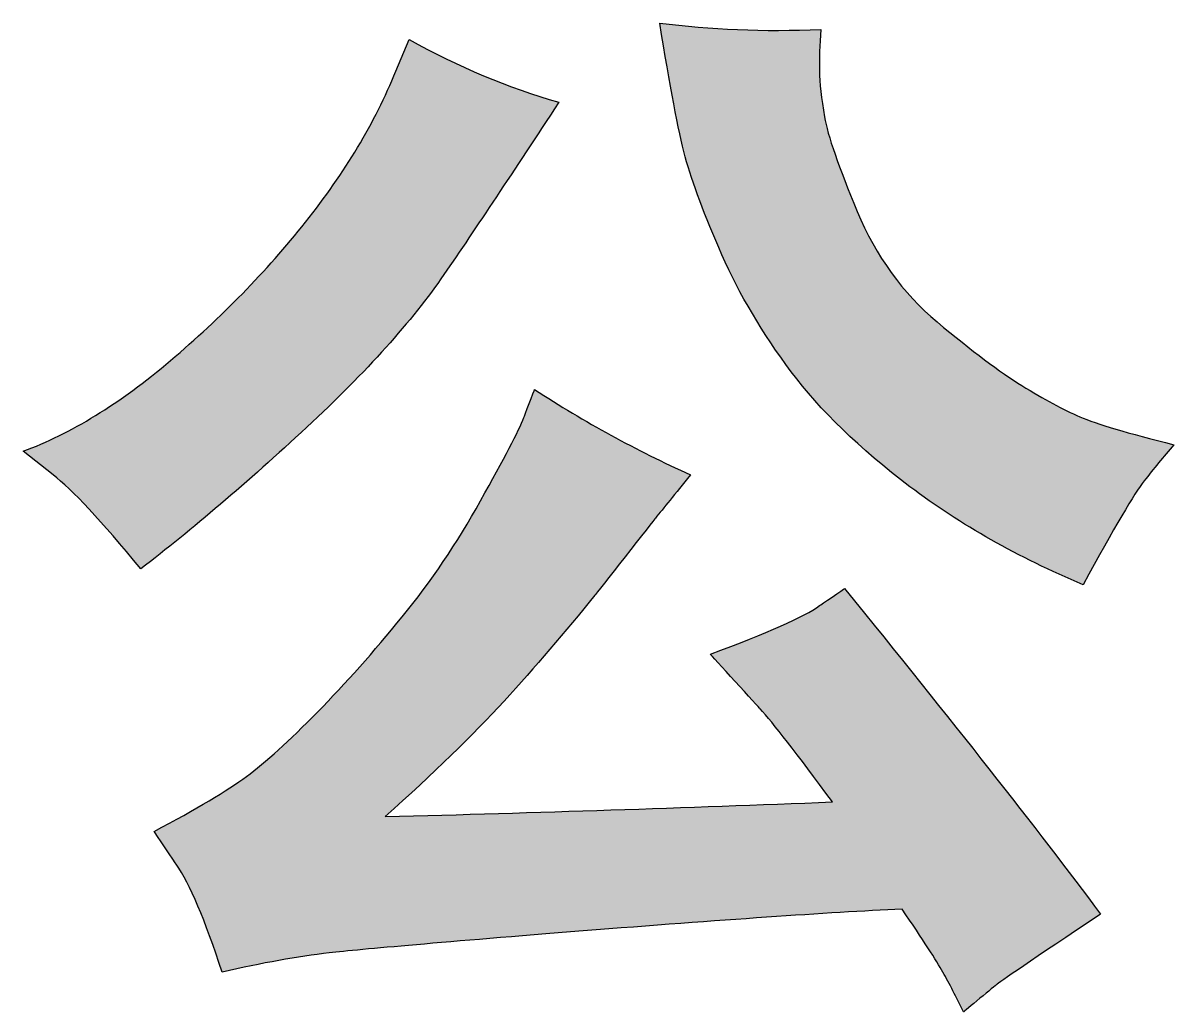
# Model space of a CAD drawing. Header units: millimetres. Extents: x 189 to 1029, y 82 to 676.
# Drawn here: x 1002.08 to 1009.29, y 107.54 to 113.72 of the extents above; entities that cross this region are included whole.
import ezdxf
from ezdxf.enums import TextEntityAlignment as Align

# ---------------------------------------------------------------- set-up
doc = ezdxf.new("R2010")
doc.units = ezdxf.units.MM
doc.header["$LTSCALE"] = 2
doc.layers.add('1粗实线', color=7, linetype='Continuous', lineweight=35)
doc.layers.add('5标注层', color=3, linetype='Continuous', lineweight=18)
doc.layers.add('6文本', color=2, linetype='Continuous')
doc.layers.add('图框层', color=7, linetype='Continuous')
doc.styles.add('文字', font='isocp.shx', dxfattribs={"bigfont": 'gbcbig.shx'})

# ---------------------------------------------------------------- blocks, each defined once
blk = doc.blocks.new('LOGO')
at = {"layer": '6文本'}
h = blk.add_hatch(color=2, dxfattribs=at)
h.dxf.hatch_style = 1
edge = h.paths.add_edge_path()
edge.add_spline(control_points=[(-7.4232, 10.3546), (-7.5463, 10.2005), (-7.687, 10.0559), (-7.8458, 9.9218), (-7.8458, 9.9218)], knot_values=[0.3, 0.3, 0.3, 0.3, 0.4, 0.4, 0.4, 0.4, 0.4], degree=3, periodic=0)
edge.add_spline(control_points=[(-7.8458, 9.9218), (-8.0047, 9.7867), (-8.1591, 9.6921), (-8.3078, 9.6377), (-8.3078, 9.6377)], knot_values=[0.2, 0.2, 0.2, 0.2, 0.3, 0.3, 0.3, 0.3, 0.3], degree=3, periodic=0)
edge.add_spline(control_points=[(-8.3078, 9.6377), (-8.3078, 9.6377), (-8.2139, 9.5638), (-8.2139, 9.5638), (-8.2139, 9.5638)], knot_values=[0.1, 0.1, 0.1, 0.1, 0.2, 0.2, 0.2, 0.2, 0.2], degree=3, periodic=0)
edge.add_spline(control_points=[(-8.2139, 9.5638), (-8.1544, 9.5183), (-8.0627, 9.4201), (-7.9392, 9.2695)], knot_values=[0, 0, 0, 0, 0.1, 0.1, 0.1, 0.1], degree=3, periodic=0)
edge.add_spline(control_points=[(-7.9392, 9.2695), (-7.7795, 9.3918), (-7.6066, 9.5391), (-7.4195, 9.7127), (-7.4195, 9.7127)], knot_values=[0.9, 0.9, 0.9, 0.9, 1, 1, 1, 1, 1], degree=3, periodic=0)
edge.add_spline(control_points=[(-7.4195, 9.7127), (-7.2325, 9.8858), (-7.0893, 10.0457), (-6.99, 10.1903), (-6.99, 10.1903)], knot_values=[0.8, 0.8, 0.8, 0.8, 0.9, 0.9, 0.9, 0.9, 0.9], degree=3, periodic=0)
edge.add_spline(control_points=[(-6.99, 10.1903), (-6.8905, 10.3351), (-6.7714, 10.5145), (-6.6305, 10.7295), (-6.6305, 10.7295)], knot_values=[0.7, 0.7, 0.7, 0.7, 0.8, 0.8, 0.8, 0.8, 0.8], degree=3, periodic=0)
edge.add_spline(control_points=[(-6.6305, 10.7295), (-6.7882, 10.7751), (-6.9449, 10.8406), (-7.0992, 10.9262), (-7.0992, 10.9262)], knot_values=[0.6, 0.6, 0.6, 0.6, 0.7, 0.7, 0.7, 0.7, 0.7], degree=3, periodic=0)
edge.add_spline(control_points=[(-7.0992, 10.9262), (-7.0992, 10.9262), (-7.1405, 10.8271), (-7.1405, 10.8271), (-7.1405, 10.8271)], knot_values=[0.5, 0.5, 0.5, 0.5, 0.6, 0.6, 0.6, 0.6, 0.6], degree=3, periodic=0)
edge.add_spline(control_points=[(-7.1405, 10.8271), (-7.2062, 10.6664), (-7.3, 10.5086), (-7.4232, 10.3546), (-7.4232, 10.3546)], knot_values=[0.4, 0.4, 0.4, 0.4, 0.5, 0.5, 0.5, 0.5, 0.5], degree=3, periodic=0)
edge = h.paths.add_edge_path()
edge.add_spline(control_points=[(-6.1195, 10.2519), (-6.0649, 10.1289), (-5.9926, 10.007), (-5.9028, 9.8864), (-5.9028, 9.8864)], knot_values=[0.8125, 0.8125, 0.8125, 0.8125, 0.875, 0.875, 0.875, 0.875, 0.875], degree=3, periodic=0)
edge.add_spline(control_points=[(-5.9028, 9.8864), (-5.8132, 9.7664), (-5.6891, 9.6462), (-5.531, 9.5268), (-5.531, 9.5268)], knot_values=[0.75, 0.75, 0.75, 0.75, 0.8125, 0.8125, 0.8125, 0.8125, 0.8125], degree=3, periodic=0)
edge.add_spline(control_points=[(-5.531, 9.5268), (-5.373, 9.4074), (-5.1917, 9.3056), (-4.9886, 9.2198), (-4.9886, 9.2198)], knot_values=[0.6875, 0.6875, 0.6875, 0.6875, 0.75, 0.75, 0.75, 0.75, 0.75], degree=3, periodic=0)
edge.add_spline(control_points=[(-4.9886, 9.2198), (-4.8914, 9.399), (-4.8278, 9.5072), (-4.7977, 9.5447), (-4.7977, 9.5447)], knot_values=[0.625, 0.625, 0.625, 0.625, 0.6875, 0.6875, 0.6875, 0.6875, 0.6875], degree=3, periodic=0)
edge.add_spline(control_points=[(-4.7977, 9.5447), (-4.7682, 9.5827), (-4.7377, 9.6202), (-4.7043, 9.6582), (-4.7043, 9.6582)], knot_values=[0.5625, 0.5625, 0.5625, 0.5625, 0.625, 0.625, 0.625, 0.625, 0.625], degree=3, periodic=0)
edge.add_spline(control_points=[(-4.7043, 9.6582), (-4.8488, 9.6938), (-4.947, 9.7226), (-4.999, 9.7453), (-4.999, 9.7453)], knot_values=[0.5, 0.5, 0.5, 0.5, 0.5625, 0.5625, 0.5625, 0.5625, 0.5625], degree=3, periodic=0)
edge.add_spline(control_points=[(-4.999, 9.7453), (-5.051, 9.7679), (-5.1118, 9.8007), (-5.1805, 9.8429), (-5.1805, 9.8429)], knot_values=[0.4375, 0.4375, 0.4375, 0.4375, 0.5, 0.5, 0.5, 0.5, 0.5], degree=3, periodic=0)
edge.add_spline(control_points=[(-5.1805, 9.8429), (-5.2486, 9.8849), (-5.337, 9.9511), (-5.4456, 10.0421), (-5.4456, 10.0421)], knot_values=[0.375, 0.375, 0.375, 0.375, 0.4375, 0.4375, 0.4375, 0.4375, 0.4375], degree=3, periodic=0)
edge.add_spline(control_points=[(-5.4456, 10.0421), (-5.554, 10.1328), (-5.6375, 10.2483), (-5.6961, 10.3878), (-5.6961, 10.3878)], knot_values=[0.3125, 0.3125, 0.3125, 0.3125, 0.375, 0.375, 0.375, 0.375, 0.375], degree=3, periodic=0)
edge.add_spline(control_points=[(-5.6961, 10.3878), (-5.7541, 10.5281), (-5.7887, 10.6264), (-5.7986, 10.684), (-5.7986, 10.684)], knot_values=[0.25, 0.25, 0.25, 0.25, 0.3125, 0.3125, 0.3125, 0.3125, 0.3125], degree=3, periodic=0)
edge.add_spline(control_points=[(-5.7986, 10.684), (-5.8085, 10.7416), (-5.8137, 10.7895), (-5.8146, 10.8277), (-5.8146, 10.8277)], knot_values=[0.1875, 0.1875, 0.1875, 0.1875, 0.25, 0.25, 0.25, 0.25, 0.25], degree=3, periodic=0)
edge.add_spline(control_points=[(-5.8146, 10.8277), (-5.815, 10.866), (-5.8137, 10.909), (-5.8095, 10.9573), (-5.8095, 10.9573)], knot_values=[0.125, 0.125, 0.125, 0.125, 0.1875, 0.1875, 0.1875, 0.1875, 0.1875], degree=3, periodic=0)
edge.add_spline(control_points=[(-5.8095, 10.9573), (-5.9892, 10.95), (-6.1573, 10.9573), (-6.3142, 10.9776), (-6.3142, 10.9776)], knot_values=[0.0625, 0.0625, 0.0625, 0.0625, 0.125, 0.125, 0.125, 0.125, 0.125], degree=3, periodic=0)
edge.add_spline(control_points=[(-6.3142, 10.9776), (-6.2827, 10.7802), (-6.2558, 10.6402), (-6.2347, 10.5592), (-6.2347, 10.5592)], knot_values=[0.9375, 0.9375, 0.9375, 0.9375, 1, 1, 1, 1, 1], degree=3, periodic=0)
edge.add_spline(control_points=[(-6.2347, 10.5592), (-6.2126, 10.4774), (-6.1739, 10.3756), (-6.1195, 10.2519), (-6.1195, 10.2519)], knot_values=[0.875, 0.875, 0.875, 0.875, 0.9375, 0.9375, 0.9375, 0.9375, 0.9375], degree=3, periodic=0)
edge = h.paths.add_edge_path()
edge.add_spline(control_points=[(-6.5174, 9.187), (-6.5174, 9.187), (-6.3277, 9.4285), (-6.3277, 9.4285), (-6.3277, 9.4285)], knot_values=[0.296296, 0.296296, 0.296296, 0.296296, 0.333333, 0.333333, 0.333333, 0.333333, 0.333333], degree=3, periodic=0)
edge.add_spline(control_points=[(-6.3277, 9.4285), (-6.3036, 9.4583), (-6.2665, 9.5033), (-6.218, 9.5638), (-6.218, 9.5638)], knot_values=[0.259259, 0.259259, 0.259259, 0.259259, 0.296296, 0.296296, 0.296296, 0.296296, 0.296296], degree=3, periodic=0)
edge.add_spline(control_points=[(-6.218, 9.5638), (-6.3877, 9.6405), (-6.5503, 9.7292), (-6.706, 9.8307), (-6.706, 9.8307)], knot_values=[0.222222, 0.222222, 0.222222, 0.222222, 0.259259, 0.259259, 0.259259, 0.259259, 0.259259], degree=3, periodic=0)
edge.add_spline(control_points=[(-6.706, 9.8307), (-6.706, 9.8307), (-6.7397, 9.7437), (-6.7397, 9.7437), (-6.7397, 9.7437)], knot_values=[0.185185, 0.185185, 0.185185, 0.185185, 0.222222, 0.222222, 0.222222, 0.222222, 0.222222], degree=3, periodic=0)
edge.add_spline(control_points=[(-6.7397, 9.7437), (-6.7557, 9.7022), (-6.8009, 9.6156), (-6.8751, 9.4827), (-6.8751, 9.4827)], knot_values=[0.148148, 0.148148, 0.148148, 0.148148, 0.185185, 0.185185, 0.185185, 0.185185, 0.185185], degree=3, periodic=0)
edge.add_spline(control_points=[(-6.8751, 9.4827), (-6.9493, 9.3497), (-7.0305, 9.2288), (-7.1207, 9.1197), (-7.1207, 9.1197)], knot_values=[0.111111, 0.111111, 0.111111, 0.111111, 0.148148, 0.148148, 0.148148, 0.148148, 0.148148], degree=3, periodic=0)
edge.add_spline(control_points=[(-7.1207, 9.1197), (-7.2095, 9.0105), (-7.2977, 8.9113), (-7.386, 8.8213), (-7.386, 8.8213)], knot_values=[0.074074, 0.074074, 0.074074, 0.074074, 0.111111, 0.111111, 0.111111, 0.111111, 0.111111], degree=3, periodic=0)
edge.add_spline(control_points=[(-7.386, 8.8213), (-7.475, 8.7311), (-7.549, 8.6638), (-7.6081, 8.6199), (-7.6081, 8.6199)], knot_values=[0.037037, 0.037037, 0.037037, 0.037037, 0.074074, 0.074074, 0.074074, 0.074074, 0.074074], degree=3, periodic=0)
edge.add_spline(control_points=[(-7.6081, 8.6199), (-7.6682, 8.576), (-7.7644, 8.5186), (-7.8974, 8.4478), (-7.8974, 8.4478)], knot_values=[0.962963, 0.962963, 0.962963, 0.962963, 1, 1, 1, 1, 1], degree=3, periodic=0)
edge.add_spline(control_points=[(-7.8974, 8.4478), (-7.8974, 8.4478), (-7.8282, 8.3454), (-7.8282, 8.3454), (-7.8282, 8.3454)], knot_values=[0.925926, 0.925926, 0.925926, 0.925926, 0.962963, 0.962963, 0.962963, 0.962963, 0.962963], degree=3, periodic=0)
edge.add_spline(control_points=[(-7.8282, 8.3454), (-7.7854, 8.2835), (-7.7376, 8.1712), (-7.6848, 8.008), (-7.6848, 8.008)], knot_values=[0.888889, 0.888889, 0.888889, 0.888889, 0.925926, 0.925926, 0.925926, 0.925926, 0.925926], degree=3, periodic=0)
edge.add_spline(control_points=[(-7.6848, 8.008), (-7.5596, 8.0364), (-7.4474, 8.0563), (-7.3489, 8.068), (-7.3489, 8.068)], knot_values=[0.851852, 0.851852, 0.851852, 0.851852, 0.888889, 0.888889, 0.888889, 0.888889, 0.888889], degree=3, periodic=0)
edge.add_spline(control_points=[(-7.3489, 8.068), (-7.2504, 8.0791), (-6.985, 8.1023), (-6.5537, 8.1366), (-6.5537, 8.1366)], knot_values=[0.814815, 0.814815, 0.814815, 0.814815, 0.851852, 0.851852, 0.851852, 0.851852, 0.851852], degree=3, periodic=0)
edge.add_spline(control_points=[(-6.5537, 8.1366), (-6.1218, 8.1709), (-5.7887, 8.1938), (-5.5558, 8.2051), (-5.5558, 8.2051)], knot_values=[0.777778, 0.777778, 0.777778, 0.777778, 0.814815, 0.814815, 0.814815, 0.814815, 0.814815], degree=3, periodic=0)
edge.add_spline(control_points=[(-5.5558, 8.2051), (-5.4903, 8.1091), (-5.4477, 8.0431), (-5.4278, 8.0075), (-5.4278, 8.0075)], knot_values=[0.740741, 0.740741, 0.740741, 0.740741, 0.777778, 0.777778, 0.777778, 0.777778, 0.777778], degree=3, periodic=0)
edge.add_spline(control_points=[(-5.4278, 8.0075), (-5.4072, 7.9713), (-5.3859, 7.9298), (-5.3633, 7.8831), (-5.3633, 7.8831)], knot_values=[0.703704, 0.703704, 0.703704, 0.703704, 0.740741, 0.740741, 0.740741, 0.740741, 0.740741], degree=3, periodic=0)
edge.add_spline(control_points=[(-5.3633, 7.8831), (-5.3633, 7.8831), (-5.2602, 7.9685), (-5.2602, 7.9685), (-5.2602, 7.9685)], knot_values=[0.666667, 0.666667, 0.666667, 0.666667, 0.703704, 0.703704, 0.703704, 0.703704, 0.703704], degree=3, periodic=0)
edge.add_spline(control_points=[(-5.2602, 7.9685), (-5.2549, 7.9733), (-5.1468, 8.0471), (-4.9342, 8.1895), (-4.9342, 8.1895)], knot_values=[0.62963, 0.62963, 0.62963, 0.62963, 0.666667, 0.666667, 0.666667, 0.666667, 0.666667], degree=3, periodic=0)
edge.add_spline(control_points=[(-4.9342, 8.1895), (-5.1326, 8.4553), (-5.4004, 8.795), (-5.7355, 9.208), (-5.7355, 9.208)], knot_values=[0.592593, 0.592593, 0.592593, 0.592593, 0.62963, 0.62963, 0.62963, 0.62963, 0.62963], degree=3, periodic=0)
edge.add_spline(control_points=[(-5.7355, 9.208), (-5.7355, 9.208), (-5.8137, 9.1546), (-5.8137, 9.1546), (-5.8137, 9.1546)], knot_values=[0.555556, 0.555556, 0.555556, 0.555556, 0.592593, 0.592593, 0.592593, 0.592593, 0.592593], degree=3, periodic=0)
edge.add_spline(control_points=[(-5.8137, 9.1546), (-5.8622, 9.1197), (-5.9768, 9.0688), (-6.1558, 9.0025), (-6.1558, 9.0025)], knot_values=[0.518519, 0.518519, 0.518519, 0.518519, 0.555556, 0.555556, 0.555556, 0.555556, 0.555556], degree=3, periodic=0)
edge.add_spline(control_points=[(-6.1558, 9.0025), (-6.1558, 9.0025), (-6, 8.8315), (-6, 8.8315), (-6, 8.8315)], knot_values=[0.481481, 0.481481, 0.481481, 0.481481, 0.518519, 0.518519, 0.518519, 0.518519, 0.518519], degree=3, periodic=0)
edge.add_spline(control_points=[(-6, 8.8315), (-5.9607, 8.7891), (-5.8853, 8.6921), (-5.7739, 8.5402), (-5.7739, 8.5402)], knot_values=[0.444444, 0.444444, 0.444444, 0.444444, 0.481481, 0.481481, 0.481481, 0.481481, 0.481481], degree=3, periodic=0)
edge.add_spline(control_points=[(-5.7739, 8.5402), (-6.2321, 8.5221), (-6.6988, 8.5068), (-7.1739, 8.4944), (-7.1739, 8.4944)], knot_values=[0.407407, 0.407407, 0.407407, 0.407407, 0.444444, 0.444444, 0.444444, 0.444444, 0.444444], degree=3, periodic=0)
edge.add_spline(control_points=[(-7.1739, 8.4944), (-7.0233, 8.6301), (-6.8984, 8.7503), (-6.8015, 8.856), (-6.8015, 8.856)], knot_values=[0.37037, 0.37037, 0.37037, 0.37037, 0.407407, 0.407407, 0.407407, 0.407407, 0.407407], degree=3, periodic=0)
edge.add_spline(control_points=[(-6.8015, 8.856), (-6.7049, 8.9616), (-6.61, 9.072), (-6.5174, 9.187), (-6.5174, 9.187)], knot_values=[0.333333, 0.333333, 0.333333, 0.333333, 0.37037, 0.37037, 0.37037, 0.37037, 0.37037], degree=3, periodic=0)
at = {"layer": '6文本', "color": 250}
for points, knots in [([(-6.3142, 10.9776), (-6.3142, 10.9776), (-6.1573, 10.9573), (-5.9892, 10.95), (-5.8095, 10.9573)], [0.0625, 0.0625, 0.0625, 0.0625, 0.06250001, 0.125, 0.125, 0.125, 0.125]), ([(-6.2347, 10.5592), (-6.2347, 10.5592), (-6.2558, 10.6402), (-6.2827, 10.7802), (-6.3142, 10.9776)], [0.9375, 0.9375, 0.9375, 0.9375, 0.93750001, 1, 1, 1, 1]), ([(-5.8095, 10.9573), (-5.8095, 10.9573), (-5.8137, 10.909), (-5.815, 10.866), (-5.8146, 10.8277)], [0.125, 0.125, 0.125, 0.125, 0.12500001, 0.1875, 0.1875, 0.1875, 0.1875]), ([(-7.1405, 10.8271), (-7.1405, 10.8271), (-7.1405, 10.8271), (-7.0992, 10.9262), (-7.0992, 10.9262)], [0.5, 0.5, 0.5, 0.5, 0.5, 0.6, 0.6, 0.6, 0.6]), ([(-7.0992, 10.9262), (-7.0992, 10.9262), (-6.9449, 10.8406), (-6.7882, 10.7751), (-6.6305, 10.7295)], [0.6, 0.6, 0.6, 0.6, 0.6, 0.7, 0.7, 0.7, 0.7]), ([(-7.4232, 10.3546), (-7.4232, 10.3546), (-7.3, 10.5086), (-7.2062, 10.6664), (-7.1405, 10.8271)], [0.4, 0.4, 0.4, 0.4, 0.40000001, 0.5, 0.5, 0.5, 0.5]), ([(-5.8146, 10.8277), (-5.8146, 10.8277), (-5.8137, 10.7895), (-5.8085, 10.7416), (-5.7986, 10.684)], [0.1875, 0.1875, 0.1875, 0.1875, 0.18750001, 0.25, 0.25, 0.25, 0.25]), ([(-6.6305, 10.7295), (-6.6305, 10.7295), (-6.7714, 10.5145), (-6.8905, 10.3351), (-6.99, 10.1903)], [0.7, 0.7, 0.7, 0.7, 0.7, 0.8, 0.8, 0.8, 0.8]), ([(-5.7986, 10.684), (-5.7986, 10.684), (-5.7887, 10.6264), (-5.7541, 10.5281), (-5.6961, 10.3878)], [0.25, 0.25, 0.25, 0.25, 0.25000001, 0.3125, 0.3125, 0.3125, 0.3125]), ([(-6.1195, 10.2519), (-6.1195, 10.2519), (-6.1739, 10.3756), (-6.2126, 10.4774), (-6.2347, 10.5592)], [0.875, 0.875, 0.875, 0.875, 0.87500001, 0.9375, 0.9375, 0.9375, 0.9375]), ([(-5.6961, 10.3878), (-5.6961, 10.3878), (-5.6375, 10.2483), (-5.554, 10.1328), (-5.4456, 10.0421)], [0.3125, 0.3125, 0.3125, 0.3125, 0.31250001, 0.375, 0.375, 0.375, 0.375]), ([(-7.8458, 9.9218), (-7.8458, 9.9218), (-7.687, 10.0559), (-7.5463, 10.2005), (-7.4232, 10.3546)], [0.3, 0.3, 0.3, 0.3, 0.3, 0.4, 0.4, 0.4, 0.4]), ([(-5.9028, 9.8864), (-5.9028, 9.8864), (-5.9926, 10.007), (-6.0649, 10.1289), (-6.1195, 10.2519)], [0.8125, 0.8125, 0.8125, 0.8125, 0.81250001, 0.875, 0.875, 0.875, 0.875]), ([(-6.99, 10.1903), (-6.99, 10.1903), (-7.0893, 10.0457), (-7.2325, 9.8858), (-7.4195, 9.7127)], [0.8, 0.8, 0.8, 0.8, 0.8, 0.9, 0.9, 0.9, 0.9]), ([(-5.4456, 10.0421), (-5.4456, 10.0421), (-5.337, 9.9511), (-5.2486, 9.8849), (-5.1805, 9.8429)], [0.375, 0.375, 0.375, 0.375, 0.37500001, 0.4375, 0.4375, 0.4375, 0.4375]), ([(-8.3078, 9.6377), (-8.3078, 9.6377), (-8.1591, 9.6921), (-8.0047, 9.7867), (-7.8458, 9.9218)], [0.2, 0.2, 0.2, 0.2, 0.2, 0.3, 0.3, 0.3, 0.3]), ([(-5.531, 9.5268), (-5.531, 9.5268), (-5.6891, 9.6462), (-5.8132, 9.7664), (-5.9028, 9.8864)], [0.75, 0.75, 0.75, 0.75, 0.75000001, 0.8125, 0.8125, 0.8125, 0.8125]), ([(-5.1805, 9.8429), (-5.1805, 9.8429), (-5.1118, 9.8007), (-5.051, 9.7679), (-4.999, 9.7453)], [0.4375, 0.4375, 0.4375, 0.4375, 0.43750001, 0.5, 0.5, 0.5, 0.5]), ([(-6.7397, 9.7437), (-6.7397, 9.7437), (-6.7397, 9.7437), (-6.706, 9.8307), (-6.706, 9.8307)], [0.18518519, 0.18518519, 0.18518519, 0.18518519, 0.1851852, 0.22222222, 0.22222222, 0.22222222, 0.22222222]), ([(-6.706, 9.8307), (-6.706, 9.8307), (-6.5503, 9.7292), (-6.3877, 9.6405), (-6.218, 9.5638)], [0.22222222, 0.22222222, 0.22222222, 0.22222222, 0.22222223, 0.25925926, 0.25925926, 0.25925926, 0.25925926]), ([(-6.8751, 9.4827), (-6.8751, 9.4827), (-6.8009, 9.6156), (-6.7557, 9.7022), (-6.7397, 9.7437)], [0.14814815, 0.14814815, 0.14814815, 0.14814815, 0.14814816, 0.18518519, 0.18518519, 0.18518519, 0.18518519]), ([(-4.999, 9.7453), (-4.999, 9.7453), (-4.947, 9.7226), (-4.8488, 9.6938), (-4.7043, 9.6582)], [0.5, 0.5, 0.5, 0.5, 0.50000001, 0.5625, 0.5625, 0.5625, 0.5625]), ([(-7.4195, 9.7127), (-7.4195, 9.7127), (-7.6066, 9.5391), (-7.7795, 9.3918), (-7.9392, 9.2695)], [0.9, 0.9, 0.9, 0.9, 0.9, 1, 1, 1, 1]), ([(-4.7043, 9.6582), (-4.7043, 9.6582), (-4.7377, 9.6202), (-4.7682, 9.5827), (-4.7977, 9.5447)], [0.5625, 0.5625, 0.5625, 0.5625, 0.56250001, 0.625, 0.625, 0.625, 0.625]), ([(-8.2139, 9.5638), (-8.2139, 9.5638), (-8.2139, 9.5638), (-8.3078, 9.6377), (-8.3078, 9.6377)], [0.1, 0.1, 0.1, 0.1, 0.1, 0.2, 0.2, 0.2, 0.2]), ([(-6.218, 9.5638), (-6.218, 9.5638), (-6.2665, 9.5033), (-6.3036, 9.4583), (-6.3277, 9.4285)], [0.25925926, 0.25925926, 0.25925926, 0.25925926, 0.25925927, 0.2962963, 0.2962963, 0.2962963, 0.2962963]), ([(-4.9886, 9.2198), (-4.9886, 9.2198), (-5.1917, 9.3056), (-5.373, 9.4074), (-5.531, 9.5268)], [0.6875, 0.6875, 0.6875, 0.6875, 0.68750001, 0.75, 0.75, 0.75, 0.75]), ([(-4.7977, 9.5447), (-4.7977, 9.5447), (-4.8278, 9.5072), (-4.8914, 9.399), (-4.9886, 9.2198)], [0.625, 0.625, 0.625, 0.625, 0.62500001, 0.6875, 0.6875, 0.6875, 0.6875]), ([(-7.1207, 9.1197), (-7.1207, 9.1197), (-7.0305, 9.2288), (-6.9493, 9.3497), (-6.8751, 9.4827)], [0.11111111, 0.11111111, 0.11111111, 0.11111111, 0.11111112, 0.14814815, 0.14814815, 0.14814815, 0.14814815]), ([(-6.3277, 9.4285), (-6.3277, 9.4285), (-6.3277, 9.4285), (-6.5174, 9.187), (-6.5174, 9.187)], [0.2962963, 0.2962963, 0.2962963, 0.2962963, 0.29629631, 0.33333333, 0.33333333, 0.33333333, 0.33333333]), ([(-5.8137, 9.1546), (-5.8137, 9.1546), (-5.8137, 9.1546), (-5.7355, 9.208), (-5.7355, 9.208)], [0.55555556, 0.55555556, 0.55555556, 0.55555556, 0.55555557, 0.59259259, 0.59259259, 0.59259259, 0.59259259]), ([(-5.7355, 9.208), (-5.7355, 9.208), (-5.4004, 8.795), (-5.1326, 8.4553), (-4.9342, 8.1895)], [0.59259259, 0.59259259, 0.59259259, 0.59259259, 0.5925926, 0.62962963, 0.62962963, 0.62962963, 0.62962963]), ([(-6.5174, 9.187), (-6.5174, 9.187), (-6.61, 9.072), (-6.7049, 8.9616), (-6.8015, 8.856)], [0.33333333, 0.33333333, 0.33333333, 0.33333333, 0.33333334, 0.37037037, 0.37037037, 0.37037037, 0.37037037]), ([(-6.1558, 9.0025), (-6.1558, 9.0025), (-5.9768, 9.0688), (-5.8622, 9.1197), (-5.8137, 9.1546)], [0.51851852, 0.51851852, 0.51851852, 0.51851852, 0.51851853, 0.55555556, 0.55555556, 0.55555556, 0.55555556]), ([(-7.386, 8.8213), (-7.386, 8.8213), (-7.2977, 8.9113), (-7.2095, 9.0105), (-7.1207, 9.1197)], [0.07407407, 0.07407407, 0.07407407, 0.07407407, 0.07407408, 0.11111111, 0.11111111, 0.11111111, 0.11111111]), ([(-6, 8.8315), (-6, 8.8315), (-6, 8.8315), (-6.1558, 9.0025), (-6.1558, 9.0025)], [0.48148148, 0.48148148, 0.48148148, 0.48148148, 0.48148149, 0.51851852, 0.51851852, 0.51851852, 0.51851852]), ([(-6.8015, 8.856), (-6.8015, 8.856), (-6.8984, 8.7503), (-7.0233, 8.6301), (-7.1739, 8.4944)], [0.37037037, 0.37037037, 0.37037037, 0.37037037, 0.37037038, 0.40740741, 0.40740741, 0.40740741, 0.40740741]), ([(-5.7739, 8.5402), (-5.7739, 8.5402), (-5.8853, 8.6921), (-5.9607, 8.7891), (-6, 8.8315)], [0.44444444, 0.44444444, 0.44444444, 0.44444444, 0.44444445, 0.48148148, 0.48148148, 0.48148148, 0.48148148]), ([(-7.6081, 8.6199), (-7.6081, 8.6199), (-7.549, 8.6638), (-7.475, 8.7311), (-7.386, 8.8213)], [0.03703704, 0.03703704, 0.03703704, 0.03703704, 0.03703705, 0.07407407, 0.07407407, 0.07407407, 0.07407407]), ([(-7.8974, 8.4478), (-7.8974, 8.4478), (-7.7644, 8.5186), (-7.6682, 8.576), (-7.6081, 8.6199)], [0.96296296, 0.96296296, 0.96296296, 0.96296296, 0.96296297, 1, 1, 1, 1]), ([(-7.1739, 8.4944), (-7.1739, 8.4944), (-6.6988, 8.5068), (-6.2321, 8.5221), (-5.7739, 8.5402)], [0.40740741, 0.40740741, 0.40740741, 0.40740741, 0.40740742, 0.44444444, 0.44444444, 0.44444444, 0.44444444]), ([(-7.8282, 8.3454), (-7.8282, 8.3454), (-7.8282, 8.3454), (-7.8974, 8.4478), (-7.8974, 8.4478)], [0.92592593, 0.92592593, 0.92592593, 0.92592593, 0.92592594, 0.96296296, 0.96296296, 0.96296296, 0.96296296]), ([(-7.6848, 8.008), (-7.6848, 8.008), (-7.7376, 8.1712), (-7.7854, 8.2835), (-7.8282, 8.3454)], [0.88888889, 0.88888889, 0.88888889, 0.88888889, 0.8888889, 0.92592593, 0.92592593, 0.92592593, 0.92592593]), ([(-5.5558, 8.2051), (-5.5558, 8.2051), (-5.7887, 8.1938), (-6.1218, 8.1709), (-6.5537, 8.1366)], [0.77777778, 0.77777778, 0.77777778, 0.77777778, 0.77777779, 0.81481481, 0.81481481, 0.81481481, 0.81481481]), ([(-5.4278, 8.0075), (-5.4278, 8.0075), (-5.4477, 8.0431), (-5.4903, 8.1091), (-5.5558, 8.2051)], [0.74074074, 0.74074074, 0.74074074, 0.74074074, 0.74074075, 0.77777778, 0.77777778, 0.77777778, 0.77777778]), ([(-4.9342, 8.1895), (-4.9342, 8.1895), (-5.1468, 8.0471), (-5.2549, 7.9733), (-5.2602, 7.9685)], [0.62962963, 0.62962963, 0.62962963, 0.62962963, 0.62962964, 0.66666667, 0.66666667, 0.66666667, 0.66666667]), ([(-6.5537, 8.1366), (-6.5537, 8.1366), (-6.985, 8.1023), (-7.2504, 8.0791), (-7.3489, 8.068)], [0.81481481, 0.81481481, 0.81481481, 0.81481481, 0.81481482, 0.85185185, 0.85185185, 0.85185185, 0.85185185]), ([(-7.3489, 8.068), (-7.3489, 8.068), (-7.4474, 8.0563), (-7.5596, 8.0364), (-7.6848, 8.008)], [0.85185185, 0.85185185, 0.85185185, 0.85185185, 0.85185186, 0.88888889, 0.88888889, 0.88888889, 0.88888889]), ([(-5.3633, 7.8831), (-5.3633, 7.8831), (-5.3859, 7.9298), (-5.4072, 7.9713), (-5.4278, 8.0075)], [0.7037037, 0.7037037, 0.7037037, 0.7037037, 0.70370371, 0.74074074, 0.74074074, 0.74074074, 0.74074074]), ([(-5.2602, 7.9685), (-5.2602, 7.9685), (-5.2602, 7.9685), (-5.3633, 7.8831), (-5.3633, 7.8831)], [0.66666667, 0.66666667, 0.66666667, 0.66666667, 0.66666668, 0.7037037, 0.7037037, 0.7037037, 0.7037037])]:
    blk.add_open_spline(points, degree=3, knots=knots, dxfattribs=at)
blk.add_open_spline([(-7.9392, 9.2695), (-8.0627, 9.4201), (-8.1544, 9.5183), (-8.2139, 9.5638)], degree=3, dxfattribs=at)
blk = doc.blocks.new('ZwmFrameMain_上海电机厂有限公司')
at = {"layer": '1粗实线'}
blk.add_blockref('LOGO', (0, 0), dxfattribs=at)
at = {"layer": '5标注层', "style": '文字'}
for tag, height, width, p, p2 in [('标记', 2.5, 2.4576, (-180, 49.6751), (-172, 49.6751)), ('处数', 2.5, 2.470054, (-171.9762, 49.6751), (-164, 49.6751)), ('更改文件号', 2.5, 1.899602, (-163.8741, 49.6751), (-148.3409, 49.6751)), ('修改签名', 2.5, 2.402886, (-147.9073, 49.6751), (-132.4513, 49.6751)), ('修改日期', 2.5, 2.4576, (-132, 49.6751), (-116, 49.6751)), ('零组件图号', 5, 2.568153, (-42, 41.644), (0, 41.644)), ('零组件名称', 5, 2.551899, (-100, 41.2156), (-58, 41.2156)), ('设计姓名', 2.5, 1.81399, (-146.6893, 37.4905), (-135.0212, 37.4905)), ('设计工号', 2.5, 1.553239, (-161.2503, 37.4905), (-151.138, 37.4905)), ('设计日期', 2.5, 1.957612, (-131.0564, 37.4905), (-118.3115, 37.4905)), ('材料代码', 3.5, 4.55336, (-100, 31.717), (-58, 31.717)), ('版本', 3.5, 1.25, (-11.4307, 31.3265), (-6.837, 31.3265)), ('校对工号', 2.5, 1.553239, (-161.2503, 31.4905), (-151.138, 31.4905)), ('校对姓名', 2.5, 1.81399, (-146.6893, 31.4905), (-135.0212, 31.4905)), ('校对日期', 2.5, 1.957612, (-131.0564, 31.4905), (-118.3115, 31.4905)), ('材料名称', 3.5, 4.60332, (-100.293, 24.472), (-58, 24.472)), ('审查工号', 2.5, 1.553239, (-161.2503, 25.4905), (-151.138, 25.4905)), ('审查姓名', 2.5, 1.81399, (-146.6893, 25.4905), (-135.0212, 25.4905)), ('审查日期', 2.5, 1.957612, (-131.0564, 25.4905), (-118.3115, 25.4905)), ('标准检查工号', 2.5, 1.027275, (-161.2503, 19.4905), (-151.138, 19.4905)), ('标准检查姓名', 2.5, 1.194815, (-146.6893, 19.4905), (-135.0212, 19.4905)), ('标准检查日期', 2.5, 1.294717, (-131.0564, 19.4905), (-118.3115, 19.4905)), ('比例', 3.5, 3.121951, (-72, 13.1788), (-58, 13.1788)), ('会签工号', 2.5, 1.553239, (-161.2503, 13.4905), (-151.138, 13.4905)), ('会签姓名', 2.5, 1.81399, (-146.6893, 13.4905), (-135.0212, 13.4905)), ('会签日期', 2.5, 1.957612, (-131.0564, 13.4905), (-118.3115, 13.4905)), ('第几张', 2.5, 5.565476, (-67.3544, 8.9473), (-62.4846, 8.9473)), ('共几张', 2.5, 5.565476, (-81.3232, 8.9397), (-76.4535, 8.9397)), ('审定工号', 2.5, 1.553239, (-161.2503, 7.4905), (-151.138, 7.4905)), ('审定姓名', 2.5, 1.81399, (-146.6893, 7.4905), (-135.0212, 7.4905)), ('审定日期', 2.5, 1.957612, (-131.0564, 7.4905), (-118.3115, 7.4905))]:
    blk.add_attdef(tag, text='', height=height, dxfattribs=dict(at, width=width)).set_placement(p, p2, align=Align.FIT)
for tag, height, p, p2 in [('特征码', 3.5, (-37.4307, 28.3265), (-30.5401, 28.3265)), ('重量', 3.5, (-11.4307, 25.3265), (-6.9099, 25.3265)), ('图幅', 3.5, (-95.5808, 7.5291), (-91.1329, 7.5291)), ('备注', 2.5, (-88.7572, 1.8285), (-85.502, 1.8285))]:
    blk.add_attdef(tag, text='', height=height, dxfattribs=at).set_placement(p, p2, align=Align.FIT)

msp = doc.modelspace()

# ---------------------------------------------------------------- block references
at = {"layer": '图框层', "xscale": 2, "yscale": 2, "zscale": 2}
msp.add_blockref('ZwmFrameMain_上海电机厂有限公司', (1018.6943, 91.7689), dxfattribs=at)

doc.saveas('drawing.dxf')
